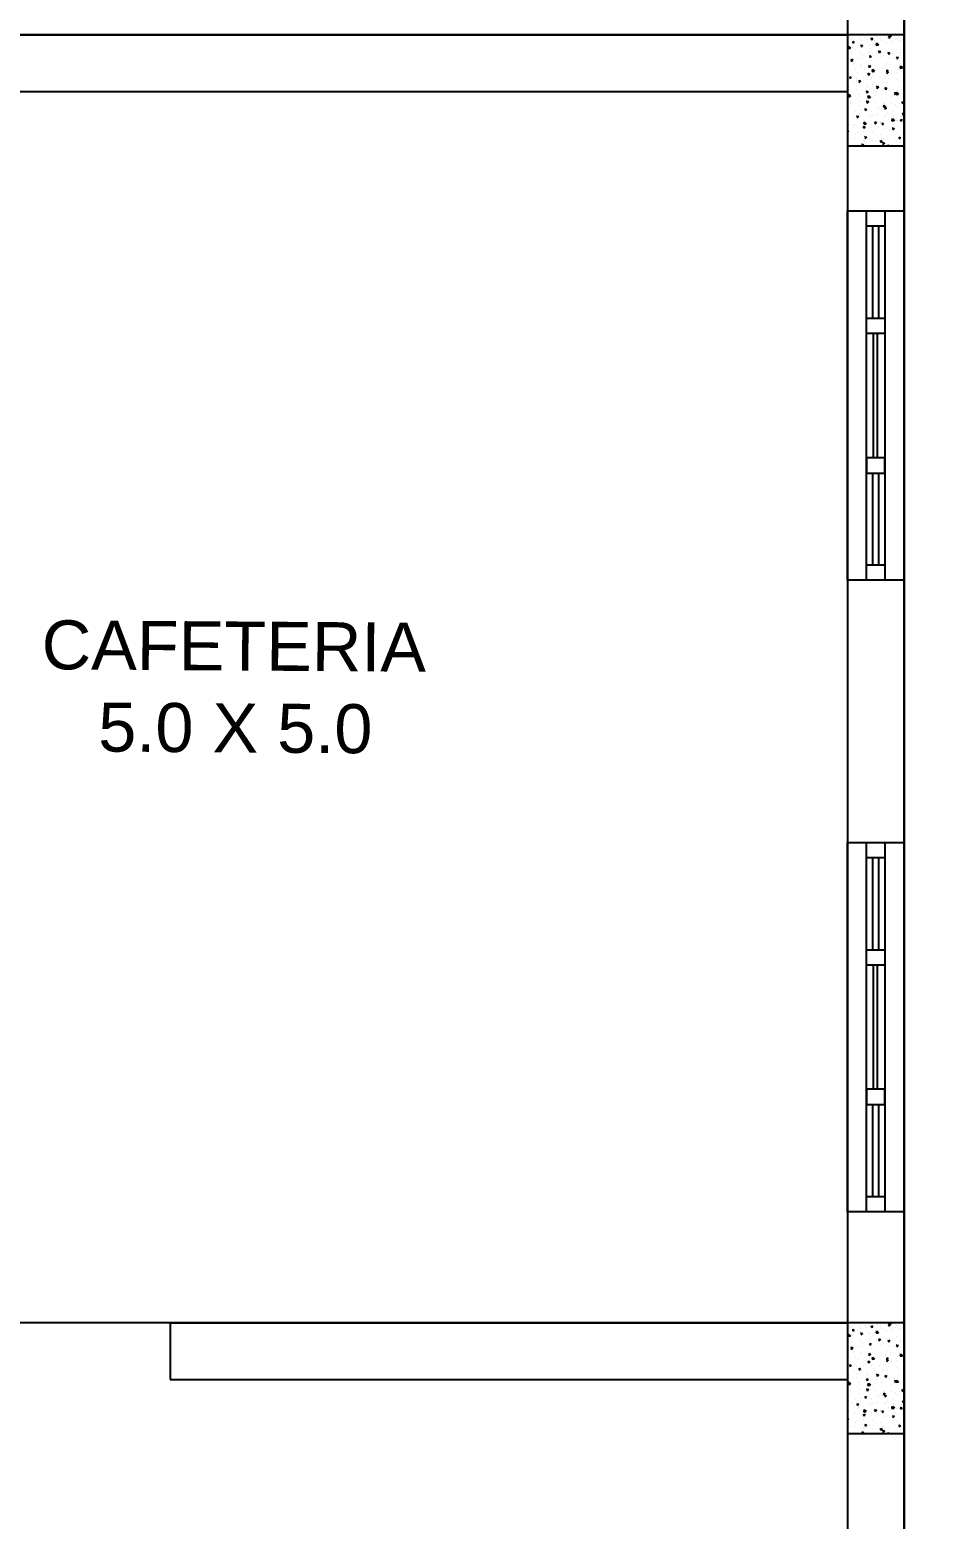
# Model space of a CAD drawing. Header units: metres. Extents: x 0 to 2048, y 111 to 219.
# Drawn here: x 1849.38 to 1853.03, y 155.55 to 161.6 of the extents above; entities that cross this region are included whole.
import ezdxf

# ---------------------------------------------------------------- set-up
doc = ezdxf.new("R2010")
doc.units = ezdxf.units.M
doc.header["$LTSCALE"] = 0.5
doc.header["$MEASUREMENT"] = 0
doc.header["$PDMODE"] = 3
doc.linetypes.add('CONTIN', pattern=[0])
doc.layers.add('BLK_1_FLR_0_BLT_UP_AREA', color=27, linetype='Continuous')
doc.layers.add('BLK_1_FLR_0_REGULAR_ROOM_1', color=3, linetype='Continuous')
doc.layers.add('layout bou', color=1, linetype='Continuous', lineweight=60)
doc.layers.add('layout bou @ 1', color=1, linetype='Continuous', lineweight=60)
doc.styles.add('PATTA & SITE', font='arial.ttf', dxfattribs={"height": 1.5})
doc.styles.get("Standard").update_dxf_attribs({"font": ''})
doc.styles.get('Standard').set_extended_font_data('Arial Black')
doc.dimstyles.new('Building Arrow', dxfattribs={"dimscale": 0, "dimtxt": 1, "dimasz": 1, "dimexe": 0.18, "dimexo": 0.0625, "dimgap": 0.09, "dimtad": 0, "dimdec": 1, "dimzin": 0, "dimdsep": 46, "dimtxsty": 'Standard', "dimcen": 0.09, "dimse1": 1, "dimse2": 1, "dimclrt": 7, "dimadec": 1, "dimazin": 0, "dimtfac": 1, "dimtdec": 1, "dimtofl": 0, "dimtmove": 0, "dimatfit": 3, "dimfxl": 0, "dimtolj": 1, "dimtzin": 0, "dimarcsym": 0})

# ---------------------------------------------------------------- blocks, each defined once
blk = doc.blocks.new('*D4')
at = {"layer": 'Defpoints', "color": 0, "lineweight": -3}
for p in [(1730.1741, 160.2208), (1730.1741, 160.2208), (1916.2515, 130.4545)]:
    blk.add_point(p, dxfattribs=at)
at = {"layer": 'layout bou', "color": 0, "lineweight": -2}
for p, q in [((1731.1615, 160.0628), (1821.1248, 145.6716)), ((1915.2641, 130.6124), (1825.3008, 145.0036))]:
    blk.add_line(p, q, dxfattribs=at)
at = {"layer": 'layout bou', "color": 0, "lineweight": -3}
for points in [[(1731.1879, 160.2274), (1731.1352, 159.8982), (1730.1741, 160.2208)], [(1915.2904, 130.777), (1915.2378, 130.4478), (1916.2515, 130.4545)]]:
    blk.add_solid(points, dxfattribs=at)
at = {"layer": 'layout bou', "color": 7, "lineweight": 15, "insert": (1823.2128, 145.3376), "char_height": 1, "attachment_point": 5, "rotation": 350.91154}
blk.add_mtext('\\A1;188.4', dxfattribs=at)
blk = doc.blocks.new('*D9')
at = {"layer": 'Defpoints', "color": 0, "lineweight": -3}
for p in [(1764.1257, 208.0316), (1764.1257, 208.0316), (1929.9765, 145.7045)]:
    blk.add_point(p, dxfattribs=at)
at = {"layer": 'layout bou', "color": 0, "lineweight": -2}
for p, q in [((1765.0618, 207.6799), (1845.0867, 177.6063)), ((1929.0405, 146.0562), (1849.0155, 176.1298))]:
    blk.add_line(p, q, dxfattribs=at)
at = {"layer": 'layout bou', "color": 0, "lineweight": -3}
for points in [[(1765.1204, 207.8359), (1765.0031, 207.5239), (1764.1257, 208.0316)], [(1929.0991, 146.2122), (1928.9818, 145.9002), (1929.9765, 145.7045)]]:
    blk.add_solid(points, dxfattribs=at)
at = {"layer": 'layout bou', "color": 7, "lineweight": 15, "insert": (1847.0511, 176.868), "char_height": 1, "attachment_point": 5, "rotation": 339.40364}
blk.add_mtext('\\A1;177.2', dxfattribs=at)

msp = doc.modelspace()

# ---------------------------------------------------------------- linework, layer by layer
at = {"color": 0, "lineweight": -3}
for p, q in [((1852.92887, 177.33467), (1852.92887, 149.88467)), ((1852.92887, 177.33467), (1852.92887, 149.88467)), ((1852.69887, 164.57467), (1852.69887, 161.57467)), ((1847.46887, 161.57467), (1852.69887, 161.57467)), ((1847.69887, 161.34467), (1852.69887, 161.34467)), ((1852.69887, 161.34467), (1852.69887, 156.34467)), ((1849.94857, 156.34467), (1852.69887, 156.34467)), ((1849.94857, 156.11467), (1852.69887, 156.11467)), ((1852.69887, 156.11467), (1852.69887, 153.34467))]:
    msp.add_line(p, q, dxfattribs=at)
at = {"color": 8, "lineweight": -3}
for p, q in [((1852.92887, 177.33467), (1852.92887, 149.88467)), ((1849.94857, 156.34467), (1849.94857, 156.11467))]:
    msp.add_line(p, q, dxfattribs=at)
at = {"linetype": 'CONTIN', "lineweight": -3, "ltscale": 0.5}
for p, q in [((1852.69887, 161.57467), (1852.69887, 161.12467)), ((1852.92887, 161.57467), (1852.69887, 161.57467)), ((1852.92887, 161.12467), (1852.92887, 161.57467)), ((1852.69887, 161.12467), (1852.92887, 161.12467)), ((1852.69887, 156.34467), (1852.69887, 155.89467)), ((1852.92887, 156.34467), (1852.69887, 156.34467)), ((1852.92887, 155.89467), (1852.92887, 156.34467)), ((1852.69887, 155.89467), (1852.92887, 155.89467))]:
    msp.add_line(p, q, dxfattribs=at)
at = {"lineweight": -3}
for p, q in [((1852.70626, 161.57174), (1852.70626, 161.57174)), ((1852.71429, 161.56057), (1852.71429, 161.56057)), ((1852.77312, 161.56275), (1852.77312, 161.56275)), ((1852.79606, 161.56261), (1852.79554, 161.55663)), ((1852.79606, 161.56261), (1852.80181, 161.55779)), ((1852.82101, 161.56984), (1852.82101, 161.56984)), ((1852.86128, 161.56586), (1852.86128, 161.56586)), ((1852.86862, 161.56978), (1852.86526, 161.5648)), ((1852.86526, 161.56481), (1852.8713, 161.56278)), ((1852.86862, 161.56978), (1852.8713, 161.56278)), ((1852.87075, 161.57051), (1852.87702, 161.57167)), ((1852.87112, 161.57467), (1852.87076, 161.57051)), ((1852.87344, 161.57467), (1852.87703, 161.57167)), ((1852.89975, 161.56246), (1852.89975, 161.56246)), ((1852.70251, 161.52926), (1852.70113, 161.52037)), ((1852.70113, 161.52037), (1852.71063, 161.52148)), ((1852.70284, 161.52895), (1852.71096, 161.52116)), ((1852.70401, 161.51835), (1852.70401, 161.51835)), ((1852.70616, 161.55892), (1852.70616, 161.55892)), ((1852.70988, 161.55765), (1852.70988, 161.55765)), ((1852.71617, 161.5006), (1852.71617, 161.5006)), ((1852.71629, 161.50714), (1852.71629, 161.50714)), ((1852.71928, 161.5227), (1852.71928, 161.5227)), ((1852.72084, 161.54874), (1852.72032, 161.54276)), ((1852.72032, 161.54276), (1852.72658, 161.54392)), ((1852.72084, 161.54874), (1852.72659, 161.54392)), ((1852.74317, 161.55643), (1852.74317, 161.55643)), ((1852.74366, 161.53076), (1852.74366, 161.53076)), ((1852.74958, 161.50592), (1852.74958, 161.50592)), ((1852.75044, 161.5593), (1852.75044, 161.5593)), ((1852.75117, 161.53879), (1852.75117, 161.53879)), ((1852.75584, 161.53442), (1852.75248, 161.52944)), ((1852.75248, 161.52945), (1852.75853, 161.52742)), ((1852.75373, 161.53427), (1852.75373, 161.53427)), ((1852.75584, 161.53442), (1852.75853, 161.52742)), ((1852.75709, 161.55184), (1852.75709, 161.55184)), ((1852.77646, 161.55522), (1852.77646, 161.55522)), ((1852.78287, 161.50471), (1852.78287, 161.50471)), ((1852.78313, 161.50443), (1852.78313, 161.50443)), ((1852.78988, 161.53299), (1852.78988, 161.53299)), ((1852.79317, 161.50796), (1852.79317, 161.50796)), ((1852.79554, 161.55664), (1852.8018, 161.5578)), ((1852.80819, 161.53237), (1852.80819, 161.53237)), ((1852.80975, 161.554), (1852.80975, 161.554)), ((1852.81647, 161.54252), (1852.81509, 161.53363)), ((1852.8151, 161.53363), (1852.8246, 161.53474)), ((1852.81615, 161.50349), (1852.81615, 161.50349)), ((1852.8168, 161.54221), (1852.82492, 161.53442)), ((1852.82835, 161.51009), (1852.825, 161.50511)), ((1852.825, 161.50512), (1852.83104, 161.50309)), ((1852.82835, 161.51009), (1852.83104, 161.50309)), ((1852.82932, 161.50669), (1852.82932, 161.50669)), ((1852.83279, 161.55862), (1852.83279, 161.55862)), ((1852.8428, 161.5003), (1852.8428, 161.5003)), ((1852.84304, 161.55278), (1852.84304, 161.55278)), ((1852.84785, 161.54477), (1852.84785, 161.54477)), ((1852.84944, 161.50227), (1852.84944, 161.50227)), ((1852.85902, 161.51247), (1852.85902, 161.51247)), ((1852.86045, 161.54353), (1852.86045, 161.54353)), ((1852.86501, 161.50476), (1852.86448, 161.49878)), ((1852.86448, 161.49879), (1852.87075, 161.49994)), ((1852.86501, 161.50476), (1852.87075, 161.49994)), ((1852.87633, 161.55157), (1852.87633, 161.55157)), ((1852.8778, 161.53849), (1852.8778, 161.53849)), ((1852.88273, 161.50106), (1852.88273, 161.50106)), ((1852.8949, 161.5551), (1852.8949, 161.5551)), ((1852.89989, 161.51723), (1852.89989, 161.51723)), ((1852.90962, 161.55035), (1852.90962, 161.55035)), ((1852.90976, 161.50414), (1852.90976, 161.50414)), ((1852.91238, 161.54638), (1852.91238, 161.54638)), ((1852.91602, 161.49984), (1852.91602, 161.49984)), ((1852.70175, 161.46497), (1852.70175, 161.46497)), ((1852.71558, 161.47473), (1852.71222, 161.46975)), ((1852.71222, 161.46976), (1852.71827, 161.46773)), ((1852.71457, 161.47701), (1852.71404, 161.47103)), ((1852.71404, 161.47104), (1852.72031, 161.47219)), ((1852.71457, 161.47701), (1852.72031, 161.47219)), ((1852.71558, 161.47473), (1852.71826, 161.46773)), ((1852.72378, 161.4552), (1852.72378, 161.4552)), ((1852.72618, 161.44228), (1852.72618, 161.44228)), ((1852.72759, 161.45954), (1852.72759, 161.45954)), ((1852.7414, 161.47737), (1852.7414, 161.47737)), ((1852.75258, 161.44508), (1852.75258, 161.44508)), ((1852.75484, 161.49846), (1852.75484, 161.49846)), ((1852.75707, 161.45398), (1852.75707, 161.45398)), ((1852.75872, 161.49639), (1852.75872, 161.49639)), ((1852.76118, 161.48047), (1852.76118, 161.48047)), ((1852.78809, 161.4504), (1852.78474, 161.44542)), ((1852.78474, 161.44543), (1852.79078, 161.4434)), ((1852.78809, 161.4504), (1852.79078, 161.44339)), ((1852.78979, 161.49089), (1852.78926, 161.48491)), ((1852.78926, 161.48491), (1852.79553, 161.48607)), ((1852.78979, 161.49089), (1852.79553, 161.48606)), ((1852.79036, 161.45277), (1852.79036, 161.45277)), ((1852.79314, 161.44611), (1852.79314, 161.44611)), ((1852.79816, 161.47009), (1852.79816, 161.47009)), ((1852.80594, 161.47899), (1852.80594, 161.47899)), ((1852.82365, 161.45155), (1852.82365, 161.45155)), ((1852.83262, 161.48165), (1852.83262, 161.48165)), ((1852.8376, 161.44378), (1852.8376, 161.44378)), ((1852.84559, 161.49139), (1852.84559, 161.49139)), ((1852.85281, 161.44198), (1852.85281, 161.44198)), ((1852.85677, 161.45909), (1852.85677, 161.45909)), ((1852.85694, 161.45034), (1852.85694, 161.45034)), ((1852.86876, 161.48038), (1852.86876, 161.48038)), ((1852.87206, 161.45534), (1852.87206, 161.45534)), ((1852.88781, 161.48018), (1852.88781, 161.48018)), ((1852.89023, 161.44912), (1852.89023, 161.44912)), ((1852.90087, 161.48576), (1852.89751, 161.48078)), ((1852.89751, 161.48079), (1852.90356, 161.47876)), ((1852.90087, 161.48576), (1852.90356, 161.47875)), ((1852.90787, 161.43962), (1852.90787, 161.43962)), ((1852.9082, 161.45407), (1852.9082, 161.45407)), ((1852.91012, 161.493), (1852.91012, 161.493)), ((1852.91388, 161.44905), (1852.9125, 161.44016)), ((1852.91251, 161.44016), (1852.92201, 161.44127)), ((1852.91421, 161.44874), (1852.92233, 161.44095)), ((1852.91977, 161.44582), (1852.91977, 161.44582)), ((1852.92352, 161.4479), (1852.92352, 161.4479)), ((1852.69949, 161.41159), (1852.69949, 161.41159)), ((1852.70829, 161.40528), (1852.70777, 161.39931)), ((1852.70777, 161.39931), (1852.71403, 161.40047)), ((1852.70829, 161.40528), (1852.71404, 161.40046)), ((1852.73083, 161.40386), (1852.73083, 161.40386)), ((1852.73089, 161.43451), (1852.73089, 161.43451)), ((1852.73587, 161.39664), (1852.73587, 161.39664)), ((1852.73619, 161.38396), (1852.73619, 161.38396)), ((1852.73915, 161.42399), (1852.73915, 161.42399)), ((1852.74783, 161.39071), (1852.74447, 161.38573)), ((1852.74448, 161.38574), (1852.75052, 161.38371)), ((1852.74783, 161.39071), (1852.75052, 161.3837)), ((1852.75033, 161.39169), (1852.75033, 161.39169)), ((1852.76411, 161.40264), (1852.76411, 161.40264)), ((1852.76703, 161.43324), (1852.76703, 161.43324)), ((1852.77033, 161.4082), (1852.77033, 161.4082)), ((1852.77119, 161.42215), (1852.77119, 161.42215)), ((1852.78351, 161.41916), (1852.78299, 161.41318)), ((1852.78299, 161.41319), (1852.78925, 161.41434)), ((1852.78351, 161.41916), (1852.78926, 161.41434)), ((1852.7974, 161.40142), (1852.7974, 161.40142)), ((1852.79992, 161.4358), (1852.79854, 161.4269)), ((1852.79855, 161.42691), (1852.80804, 161.42801)), ((1852.80025, 161.43548), (1852.80837, 161.42769)), ((1852.80316, 161.38779), (1852.80316, 161.38779)), ((1852.80368, 161.4256), (1852.80368, 161.4256)), ((1852.80647, 161.40693), (1852.80647, 161.40693)), ((1852.80977, 161.3819), (1852.80977, 161.3819)), ((1852.83069, 161.40021), (1852.83069, 161.40021)), ((1852.84108, 161.38462), (1852.84108, 161.38462)), ((1852.84333, 161.43801), (1852.84333, 161.43801)), ((1852.84592, 161.38062), (1852.84592, 161.38062)), ((1852.85451, 161.40571), (1852.85451, 161.40571)), ((1852.86061, 161.42607), (1852.85725, 161.42109)), ((1852.85725, 161.4211), (1852.8633, 161.41907)), ((1852.8582, 161.42706), (1852.86447, 161.42822)), ((1852.85873, 161.43303), (1852.85821, 161.42706)), ((1852.85873, 161.43303), (1852.86448, 161.42821)), ((1852.86061, 161.42607), (1852.86329, 161.41906)), ((1852.86282, 161.38367), (1852.86282, 161.38367)), ((1852.86398, 161.39899), (1852.86398, 161.39899)), ((1852.87704, 161.41747), (1852.87704, 161.41747)), ((1852.89727, 161.39778), (1852.89727, 161.39778)), ((1852.89782, 161.42186), (1852.89782, 161.42186)), ((1852.90561, 161.38624), (1852.90561, 161.38624)), ((1852.9115, 161.42904), (1852.9115, 161.42904)), ((1852.91648, 161.39116), (1852.91648, 161.39116)), ((1852.70202, 161.33356), (1852.70149, 161.32758)), ((1852.70149, 161.32759), (1852.70776, 161.32874)), ((1852.70202, 161.33356), (1852.70776, 161.32874)), ((1852.70394, 161.35456), (1852.70394, 161.35456)), ((1852.70757, 161.33102), (1852.70421, 161.32604)), ((1852.70421, 161.32605), (1852.71026, 161.32402)), ((1852.70475, 161.35979), (1852.70475, 161.35979)), ((1852.70757, 161.33102), (1852.71026, 161.32401)), ((1852.70804, 161.33475), (1852.70804, 161.33475)), ((1852.73689, 161.37061), (1852.73689, 161.37061)), ((1852.73723, 161.35335), (1852.73723, 161.35335)), ((1852.74419, 161.33348), (1852.74419, 161.33348)), ((1852.7462, 161.32564), (1852.7462, 161.32564)), ((1852.74807, 161.33831), (1852.74807, 161.33831)), ((1852.77052, 161.35213), (1852.77052, 161.35213)), ((1852.77532, 161.37033), (1852.77532, 161.37033)), ((1852.77724, 161.34743), (1852.77671, 161.34146)), ((1852.77671, 161.34146), (1852.78298, 161.34262)), ((1852.77724, 161.34743), (1852.78298, 161.34261)), ((1852.7812, 161.36383), (1852.7812, 161.36383)), ((1852.78337, 161.32907), (1852.78199, 161.32018)), ((1852.78199, 161.32018), (1852.79149, 161.32129)), ((1852.7837, 161.32876), (1852.79182, 161.32097)), ((1852.79917, 161.31884), (1852.79917, 161.31884)), ((1852.80143, 161.37222), (1852.80143, 161.37222)), ((1852.80381, 161.35091), (1852.80381, 161.35091)), ((1852.81317, 161.32948), (1852.81317, 161.32948)), ((1852.81476, 161.34402), (1852.81476, 161.34402)), ((1852.82034, 161.36637), (1852.81699, 161.3614)), ((1852.81699, 161.3614), (1852.82303, 161.35938)), ((1852.82034, 161.36637), (1852.82303, 161.35937)), ((1852.8371, 161.3497), (1852.8371, 161.3497)), ((1852.83882, 161.33124), (1852.83882, 161.33124)), ((1852.84921, 161.35559), (1852.84921, 161.35559)), ((1852.85246, 161.36131), (1852.85193, 161.35533)), ((1852.85193, 161.35534), (1852.8582, 161.35649)), ((1852.85226, 161.35233), (1852.85226, 161.35233)), ((1852.85246, 161.36131), (1852.8582, 161.35649)), ((1852.8542, 161.31772), (1852.8542, 161.31772)), ((1852.87038, 161.34848), (1852.87038, 161.34848)), ((1852.87283, 161.32535), (1852.87283, 161.32535)), ((1852.88536, 161.35432), (1852.88536, 161.35432)), ((1852.88865, 161.32928), (1852.88865, 161.32928)), ((1852.89286, 161.34204), (1852.8895, 161.33707)), ((1852.88951, 161.33707), (1852.89555, 161.33505)), ((1852.89286, 161.34204), (1852.89555, 161.33504)), ((1852.89733, 161.34233), (1852.89595, 161.33344)), ((1852.89596, 161.33344), (1852.90546, 161.33455)), ((1852.89766, 161.34202), (1852.90578, 161.33423)), ((1852.90336, 161.33285), (1852.90336, 161.33285)), ((1852.90367, 161.34727), (1852.90367, 161.34727)), ((1852.90783, 161.36354), (1852.90783, 161.36354)), ((1852.9248, 161.32801), (1852.9248, 161.32801)), ((1852.92767, 161.37518), (1852.92715, 161.36921)), ((1852.92715, 161.36921), (1852.92887, 161.36953)), ((1852.92767, 161.37518), (1852.92887, 161.37418)), ((1852.69887, 161.25921), (1852.70149, 161.25701)), ((1852.71144, 161.30262), (1852.71144, 161.30262)), ((1852.71303, 161.29688), (1852.71303, 161.29688)), ((1852.73238, 161.26385), (1852.73238, 161.26385)), ((1852.73464, 161.31723), (1852.73464, 161.31723)), ((1852.74472, 161.30141), (1852.74472, 161.30141)), ((1852.74581, 161.28493), (1852.74581, 161.28493)), ((1852.74748, 161.30845), (1852.74748, 161.30845)), ((1852.75247, 161.27057), (1852.75247, 161.27057)), ((1852.75621, 161.26732), (1852.75621, 161.26732)), ((1852.77043, 161.26973), (1852.7767, 161.27089)), ((1852.77096, 161.27571), (1852.77044, 161.26973)), ((1852.77096, 161.27571), (1852.77671, 161.27089)), ((1852.78008, 161.30668), (1852.77673, 161.30171)), ((1852.77673, 161.30171), (1852.78277, 161.29969)), ((1852.77801, 161.30019), (1852.77801, 161.30019)), ((1852.78008, 161.30668), (1852.78277, 161.29968)), ((1852.78363, 161.30717), (1852.78363, 161.30717)), ((1852.78693, 161.28214), (1852.78693, 161.28214)), ((1852.79121, 161.30551), (1852.79121, 161.30551)), ((1852.79691, 161.26546), (1852.79691, 161.26546)), ((1852.8113, 161.29897), (1852.8113, 161.29897)), ((1852.82307, 161.28087), (1852.82307, 161.28087)), ((1852.82318, 161.27116), (1852.82318, 161.27116)), ((1852.83657, 161.27786), (1852.83657, 161.27786)), ((1852.84459, 161.29776), (1852.84459, 161.29776)), ((1852.84565, 161.28361), (1852.85192, 161.28477)), ((1852.84618, 161.28958), (1852.84566, 161.28361)), ((1852.84618, 161.28958), (1852.85193, 161.28476)), ((1852.8526, 161.28235), (1852.84924, 161.27738)), ((1852.84924, 161.27738), (1852.85529, 161.27536)), ((1852.85, 161.29894), (1852.85, 161.29894)), ((1852.8526, 161.28235), (1852.85529, 161.27535)), ((1852.87788, 161.29654), (1852.87788, 161.29654)), ((1852.88284, 161.26703), (1852.88284, 161.26703)), ((1852.89364, 161.29141), (1852.89364, 161.29141)), ((1852.9011, 161.27947), (1852.9011, 161.27947)), ((1852.91117, 161.29533), (1852.91117, 161.29533)), ((1852.91784, 161.30522), (1852.91784, 161.30522)), ((1852.92087, 161.29749), (1852.92714, 161.29864)), ((1852.9214, 161.30346), (1852.92088, 161.29748)), ((1852.9214, 161.30346), (1852.92714, 161.29864)), ((1852.92511, 161.25802), (1852.92176, 161.25305)), ((1852.92511, 161.25802), (1852.9278, 161.25102)), ((1852.92809, 161.30298), (1852.92809, 161.30298)), ((1852.69887, 161.25653), (1852.70148, 161.25702)), ((1852.70656, 161.21313), (1852.70656, 161.21313)), ((1852.71848, 161.25128), (1852.71848, 161.25128)), ((1852.72134, 161.23373), (1852.72134, 161.23373)), ((1852.72464, 161.20869), (1852.72464, 161.20869)), ((1852.72488, 161.20077), (1852.72488, 161.20077)), ((1852.73013, 161.21046), (1852.73013, 161.21046)), ((1852.73982, 161.24699), (1852.73647, 161.24202)), ((1852.73647, 161.24202), (1852.74251, 161.24)), ((1852.73982, 161.24699), (1852.74251, 161.23999)), ((1852.74356, 161.23155), (1852.74356, 161.23155)), ((1852.75177, 161.25006), (1852.75177, 161.25006)), ((1852.75817, 161.19955), (1852.75817, 161.19955)), ((1852.76079, 161.20742), (1852.76079, 161.20742)), ((1852.76469, 161.20398), (1852.76416, 161.198)), ((1852.76416, 161.19801), (1852.77043, 161.19917)), ((1852.76469, 161.20398), (1852.77043, 161.19916)), ((1852.76682, 161.22235), (1852.76544, 161.21345)), ((1852.76544, 161.21346), (1852.77494, 161.21456)), ((1852.76622, 161.20901), (1852.76622, 161.20901)), ((1852.76715, 161.22203), (1852.77526, 161.21424)), ((1852.78506, 161.24885), (1852.78506, 161.24885)), ((1852.79146, 161.19834), (1852.79146, 161.19834)), ((1852.79191, 161.24427), (1852.79191, 161.24427)), ((1852.79466, 161.21207), (1852.79466, 161.21207)), ((1852.80122, 161.2472), (1852.80122, 161.2472)), ((1852.81234, 161.22266), (1852.80898, 161.21769)), ((1852.80898, 161.21769), (1852.81502, 161.21566)), ((1852.81234, 161.22266), (1852.81502, 161.21566)), ((1852.81834, 161.24763), (1852.81834, 161.24763)), ((1852.82475, 161.19712), (1852.82475, 161.19712)), ((1852.82637, 161.25583), (1852.82637, 161.25583)), ((1852.83135, 161.21796), (1852.83135, 161.21796)), ((1852.83319, 161.21284), (1852.83319, 161.21284)), ((1852.83431, 161.22448), (1852.83431, 161.22448)), ((1852.8399, 161.21786), (1852.83938, 161.21188)), ((1852.83938, 161.21188), (1852.84565, 161.21304)), ((1852.8399, 161.21786), (1852.84565, 161.21304)), ((1852.84775, 161.24556), (1852.84775, 161.24556)), ((1852.85163, 161.24641), (1852.85163, 161.24641)), ((1852.86251, 161.25456), (1852.86251, 161.25456)), ((1852.86581, 161.22953), (1852.86581, 161.22953)), ((1852.88078, 161.23561), (1852.8794, 161.22671)), ((1852.87941, 161.22672), (1852.8889, 161.22782)), ((1852.88111, 161.23529), (1852.88923, 161.2275)), ((1852.88485, 161.19833), (1852.8815, 161.19336)), ((1852.88485, 161.19833), (1852.88754, 161.19133)), ((1852.88492, 161.2452), (1852.88492, 161.2452)), ((1852.89285, 161.20871), (1852.89285, 161.20871)), ((1852.89884, 161.22609), (1852.89884, 161.22609)), ((1852.90195, 161.22825), (1852.90195, 161.22825)), ((1852.90525, 161.20322), (1852.90525, 161.20322)), ((1852.91512, 161.23173), (1852.9146, 161.22575)), ((1852.9146, 161.22576), (1852.92087, 161.22692)), ((1852.91512, 161.23173), (1852.92087, 161.22691)), ((1852.91821, 161.24398), (1852.91821, 161.24398)), ((1852.92176, 161.25305), (1852.9278, 161.25102)), ((1852.92785, 161.2469), (1852.92785, 161.2469)), ((1852.69956, 161.1873), (1852.69887, 161.18628)), ((1852.69887, 161.18144), (1852.70225, 161.18031)), ((1852.69909, 161.15005), (1852.69909, 161.15005)), ((1852.69956, 161.1873), (1852.70225, 161.1803)), ((1852.71657, 161.15482), (1852.71657, 161.15482)), ((1852.72787, 161.15708), (1852.72787, 161.15708)), ((1852.72963, 161.17082), (1852.72963, 161.17082)), ((1852.73238, 161.14883), (1852.73238, 161.14883)), ((1852.7413, 161.17817), (1852.7413, 161.17817)), ((1852.76408, 161.18239), (1852.76408, 161.18239)), ((1852.76567, 161.14761), (1852.76567, 161.14761)), ((1852.77207, 161.16297), (1852.76872, 161.158)), ((1852.76872, 161.158), (1852.77476, 161.15597)), ((1852.76907, 161.14451), (1852.76907, 161.14451)), ((1852.77207, 161.16297), (1852.77476, 161.15597)), ((1852.77623, 161.15069), (1852.77623, 161.15069)), ((1852.7924, 161.15869), (1852.7924, 161.15869)), ((1852.79895, 161.1464), (1852.79895, 161.1464)), ((1852.80023, 161.18111), (1852.80023, 161.18111)), ((1852.80352, 161.15608), (1852.80352, 161.15608)), ((1852.81123, 161.18888), (1852.81123, 161.18888)), ((1852.83206, 161.17109), (1852.83206, 161.17109)), ((1852.83224, 161.14518), (1852.83224, 161.14518)), ((1852.8331, 161.14016), (1852.83937, 161.14131)), ((1852.83363, 161.14613), (1852.83311, 161.14015)), ((1852.83363, 161.14613), (1852.83937, 161.14131)), ((1852.83967, 161.15481), (1852.83967, 161.15481)), ((1852.84459, 161.13864), (1852.84123, 161.13367)), ((1852.8432, 161.15452), (1852.8432, 161.15452)), ((1852.84323, 161.1388), (1852.84323, 161.1388)), ((1852.84459, 161.13864), (1852.84728, 161.13164)), ((1852.84549, 161.19218), (1852.84549, 161.19218)), ((1852.85804, 161.1959), (1852.85804, 161.1959)), ((1852.86553, 161.14397), (1852.86553, 161.14397)), ((1852.87079, 161.19165), (1852.87079, 161.19165)), ((1852.8815, 161.19336), (1852.88754, 161.19133)), ((1852.89133, 161.19469), (1852.89133, 161.19469)), ((1852.89659, 161.17271), (1852.89659, 161.17271)), ((1852.89882, 161.14275), (1852.89882, 161.14275)), ((1852.90286, 161.15039), (1852.90286, 161.15039)), ((1852.90832, 161.15403), (1852.91459, 161.15519)), ((1852.90885, 161.16001), (1852.90833, 161.15403)), ((1852.90885, 161.16001), (1852.91459, 161.15518)), ((1852.91024, 161.16535), (1852.91024, 161.16535)), ((1852.92461, 161.19347), (1852.92461, 161.19347)), ((1852.73905, 161.12478), (1852.73905, 161.12478)), ((1852.75788, 161.12628), (1852.76415, 161.12744)), ((1852.75841, 161.13226), (1852.75789, 161.12628)), ((1852.75841, 161.13226), (1852.76416, 161.12743)), ((1852.82124, 161.13056), (1852.82124, 161.13056)), ((1852.84123, 161.13367), (1852.84728, 161.13164)), ((1852.84296, 161.12977), (1852.84296, 161.12977)), ((1852.86423, 161.12888), (1852.86358, 161.12467)), ((1852.86456, 161.12857), (1852.86862, 161.12467)), ((1852.87911, 161.1285), (1852.87911, 161.1285)), ((1852.92887, 160.86019, 0), (1852.92887, 159.36019)), ((1852.80142, 160.42466, 0), (1852.80142, 160.79797, 0)), ((1852.82631, 160.42466, 0), (1852.82631, 160.79797, 0)), ((1852.80519, 159.85794, 0), (1852.80519, 160.36244, 0)), ((1852.82012, 159.85794, 0), (1852.82012, 160.36244, 0)), ((1852.80143, 159.42241, 0), (1852.80143, 159.79572, 0)), ((1852.82631, 159.42241, 0), (1852.82631, 159.79572, 0)), ((1852.92887, 158.29533, 0), (1852.92887, 156.79533)), ((1852.80143, 157.8598, 0), (1852.80143, 158.23311, 0)), ((1852.82631, 157.8598, 0), (1852.82631, 158.23311, 0)), ((1852.80519, 157.29308, 0), (1852.80519, 157.79758, 0)), ((1852.82012, 157.29308, 0), (1852.82012, 157.79758, 0)), ((1852.80143, 156.85755, 0), (1852.80143, 157.23086, 0)), ((1852.82631, 156.85755, 0), (1852.82631, 157.23086, 0)), ((1852.70251, 156.29926), (1852.70113, 156.29037)), ((1852.70284, 156.29895), (1852.71096, 156.29116)), ((1852.70616, 156.32892), (1852.70616, 156.32892)), ((1852.70626, 156.34174), (1852.70626, 156.34174)), ((1852.70988, 156.32765), (1852.70988, 156.32765)), ((1852.71429, 156.33057), (1852.71429, 156.33057)), ((1852.72084, 156.31874), (1852.72032, 156.31276)), ((1852.72032, 156.31276), (1852.72658, 156.31392)), ((1852.72084, 156.31874), (1852.72659, 156.31392)), ((1852.74317, 156.32643), (1852.74317, 156.32643)), ((1852.74366, 156.30076), (1852.74366, 156.30076)), ((1852.75044, 156.3293), (1852.75044, 156.3293)), ((1852.75117, 156.30879), (1852.75117, 156.30879)), ((1852.75584, 156.30442), (1852.75248, 156.29944)), ((1852.75248, 156.29945), (1852.75853, 156.29742)), ((1852.75373, 156.30427), (1852.75373, 156.30427)), ((1852.75584, 156.30442), (1852.75853, 156.29742)), ((1852.75709, 156.32184), (1852.75709, 156.32184)), ((1852.77312, 156.33275), (1852.77312, 156.33275)), ((1852.77646, 156.32522), (1852.77646, 156.32522)), ((1852.78988, 156.30299), (1852.78988, 156.30299)), ((1852.79606, 156.33261), (1852.79554, 156.32663)), ((1852.79554, 156.32664), (1852.8018, 156.3278)), ((1852.79606, 156.33261), (1852.80181, 156.32779)), ((1852.80819, 156.30237), (1852.80819, 156.30237)), ((1852.80975, 156.324), (1852.80975, 156.324)), ((1852.81647, 156.31252), (1852.81509, 156.30363)), ((1852.8151, 156.30363), (1852.8246, 156.30474)), ((1852.8168, 156.31221), (1852.82492, 156.30442)), ((1852.82101, 156.33984), (1852.82101, 156.33984)), ((1852.83279, 156.32862), (1852.83279, 156.32862)), ((1852.84304, 156.32278), (1852.84304, 156.32278)), ((1852.84785, 156.31477), (1852.84785, 156.31477)), ((1852.86045, 156.31353), (1852.86045, 156.31353)), ((1852.86128, 156.33586), (1852.86128, 156.33586)), ((1852.86862, 156.33978), (1852.86526, 156.3348)), ((1852.86526, 156.33481), (1852.8713, 156.33278)), ((1852.86862, 156.33978), (1852.8713, 156.33278)), ((1852.87075, 156.34051), (1852.87702, 156.34167)), ((1852.87112, 156.34467), (1852.87076, 156.34051)), ((1852.87344, 156.34467), (1852.87703, 156.34167)), ((1852.87633, 156.32157), (1852.87633, 156.32157)), ((1852.8778, 156.30849), (1852.8778, 156.30849)), ((1852.8949, 156.3251), (1852.8949, 156.3251)), ((1852.89975, 156.33246), (1852.89975, 156.33246)), ((1852.90962, 156.32035), (1852.90962, 156.32035)), ((1852.91238, 156.31638), (1852.91238, 156.31638)), ((1852.70113, 156.29037), (1852.71063, 156.29148)), ((1852.70401, 156.28835), (1852.70401, 156.28835)), ((1852.71558, 156.24473), (1852.71222, 156.23975)), ((1852.71222, 156.23976), (1852.71827, 156.23773)), ((1852.71457, 156.24701), (1852.71404, 156.24103)), ((1852.71404, 156.24104), (1852.72031, 156.24219)), ((1852.71457, 156.24701), (1852.72031, 156.24219)), ((1852.71558, 156.24473), (1852.71826, 156.23773)), ((1852.71617, 156.2706), (1852.71617, 156.2706)), ((1852.71629, 156.27714), (1852.71629, 156.27714)), ((1852.71928, 156.2927), (1852.71928, 156.2927)), ((1852.7414, 156.24737), (1852.7414, 156.24737)), ((1852.74958, 156.27592), (1852.74958, 156.27592)), ((1852.75484, 156.26846), (1852.75484, 156.26846)), ((1852.75872, 156.26639), (1852.75872, 156.26639)), ((1852.76118, 156.25047), (1852.76118, 156.25047)), ((1852.78287, 156.27471), (1852.78287, 156.27471)), ((1852.78313, 156.27443), (1852.78313, 156.27443)), ((1852.78979, 156.26089), (1852.78926, 156.25491)), ((1852.78926, 156.25491), (1852.79553, 156.25607)), ((1852.78979, 156.26089), (1852.79553, 156.25606)), ((1852.79317, 156.27796), (1852.79317, 156.27796)), ((1852.79816, 156.24009), (1852.79816, 156.24009)), ((1852.80594, 156.24899), (1852.80594, 156.24899)), ((1852.81615, 156.27349), (1852.81615, 156.27349)), ((1852.82835, 156.28009), (1852.825, 156.27511)), ((1852.825, 156.27512), (1852.83104, 156.27309)), ((1852.82835, 156.28009), (1852.83104, 156.27309)), ((1852.82932, 156.27669), (1852.82932, 156.27669)), ((1852.83262, 156.25165), (1852.83262, 156.25165)), ((1852.8428, 156.2703), (1852.8428, 156.2703)), ((1852.84559, 156.26139), (1852.84559, 156.26139)), ((1852.84944, 156.27227), (1852.84944, 156.27227)), ((1852.85902, 156.28247), (1852.85902, 156.28247)), ((1852.86501, 156.27476), (1852.86448, 156.26878)), ((1852.86448, 156.26879), (1852.87075, 156.26994)), ((1852.86501, 156.27476), (1852.87075, 156.26994)), ((1852.86876, 156.25038), (1852.86876, 156.25038)), ((1852.88273, 156.27106), (1852.88273, 156.27106)), ((1852.88781, 156.25018), (1852.88781, 156.25018)), ((1852.90087, 156.25576), (1852.89751, 156.25078)), ((1852.89751, 156.25079), (1852.90356, 156.24876)), ((1852.89989, 156.28723), (1852.89989, 156.28723)), ((1852.90087, 156.25576), (1852.90356, 156.24875)), ((1852.90976, 156.27414), (1852.90976, 156.27414)), ((1852.91012, 156.263), (1852.91012, 156.263)), ((1852.91602, 156.26984), (1852.91602, 156.26984)), ((1852.69949, 156.18159), (1852.69949, 156.18159)), ((1852.70175, 156.23497), (1852.70175, 156.23497)), ((1852.72378, 156.2252), (1852.72378, 156.2252)), ((1852.72618, 156.21228), (1852.72618, 156.21228)), ((1852.72759, 156.22954), (1852.72759, 156.22954)), ((1852.73089, 156.20451), (1852.73089, 156.20451)), ((1852.73915, 156.19399), (1852.73915, 156.19399)), ((1852.75258, 156.21508), (1852.75258, 156.21508)), ((1852.75707, 156.22398), (1852.75707, 156.22398)), ((1852.76703, 156.20324), (1852.76703, 156.20324)), ((1852.77033, 156.1782), (1852.77033, 156.1782)), ((1852.77119, 156.19215), (1852.77119, 156.19215)), ((1852.78351, 156.18916), (1852.78299, 156.18318)), ((1852.78299, 156.18319), (1852.78925, 156.18434)), ((1852.78351, 156.18916), (1852.78926, 156.18434)), ((1852.78809, 156.2204), (1852.78474, 156.21542)), ((1852.78474, 156.21543), (1852.79078, 156.2134)), ((1852.78809, 156.2204), (1852.79078, 156.21339)), ((1852.79036, 156.22277), (1852.79036, 156.22277)), ((1852.79314, 156.21611), (1852.79314, 156.21611)), ((1852.79992, 156.2058), (1852.79854, 156.1969)), ((1852.79855, 156.19691), (1852.80804, 156.19801)), ((1852.80025, 156.20548), (1852.80837, 156.19769)), ((1852.80368, 156.1956), (1852.80368, 156.1956)), ((1852.80647, 156.17693), (1852.80647, 156.17693)), ((1852.82365, 156.22155), (1852.82365, 156.22155)), ((1852.8376, 156.21378), (1852.8376, 156.21378)), ((1852.84333, 156.20801), (1852.84333, 156.20801)), ((1852.85281, 156.21198), (1852.85281, 156.21198)), ((1852.85677, 156.22909), (1852.85677, 156.22909)), ((1852.85694, 156.22034), (1852.85694, 156.22034)), ((1852.86061, 156.19607), (1852.85725, 156.19109)), ((1852.85725, 156.1911), (1852.8633, 156.18907)), ((1852.8582, 156.19706), (1852.86447, 156.19822)), ((1852.85873, 156.20303), (1852.85821, 156.19706)), ((1852.85873, 156.20303), (1852.86448, 156.19821)), ((1852.86061, 156.19607), (1852.86329, 156.18906)), ((1852.87206, 156.22534), (1852.87206, 156.22534)), ((1852.87704, 156.18747), (1852.87704, 156.18747)), ((1852.89023, 156.21912), (1852.89023, 156.21912)), ((1852.89782, 156.19186), (1852.89782, 156.19186)), ((1852.90787, 156.20962), (1852.90787, 156.20962)), ((1852.9082, 156.22407), (1852.9082, 156.22407)), ((1852.9115, 156.19904), (1852.9115, 156.19904)), ((1852.91388, 156.21905), (1852.9125, 156.21016)), ((1852.91251, 156.21016), (1852.92201, 156.21127)), ((1852.91421, 156.21874), (1852.92233, 156.21095)), ((1852.91977, 156.21582), (1852.91977, 156.21582)), ((1852.92352, 156.2179), (1852.92352, 156.2179)), ((1852.70394, 156.12456), (1852.70394, 156.12456)), ((1852.70475, 156.12979), (1852.70475, 156.12979)), ((1852.70829, 156.17528), (1852.70777, 156.16931)), ((1852.70777, 156.16931), (1852.71403, 156.17047)), ((1852.70829, 156.17528), (1852.71404, 156.17046)), ((1852.73083, 156.17386), (1852.73083, 156.17386)), ((1852.73587, 156.16664), (1852.73587, 156.16664)), ((1852.73619, 156.15396), (1852.73619, 156.15396)), ((1852.73689, 156.14061), (1852.73689, 156.14061)), ((1852.73723, 156.12335), (1852.73723, 156.12335)), ((1852.74783, 156.16071), (1852.74447, 156.15573)), ((1852.74448, 156.15574), (1852.75052, 156.15371)), ((1852.74783, 156.16071), (1852.75052, 156.1537)), ((1852.75033, 156.16169), (1852.75033, 156.16169)), ((1852.76411, 156.17264), (1852.76411, 156.17264)), ((1852.77052, 156.12213), (1852.77052, 156.12213)), ((1852.77532, 156.14033), (1852.77532, 156.14033)), ((1852.77724, 156.11743), (1852.77671, 156.11146)), ((1852.77724, 156.11743), (1852.78298, 156.11261)), ((1852.7812, 156.13383), (1852.7812, 156.13383)), ((1852.7974, 156.17142), (1852.7974, 156.17142)), ((1852.80143, 156.14222), (1852.80143, 156.14222)), ((1852.80316, 156.15779), (1852.80316, 156.15779)), ((1852.80381, 156.12091), (1852.80381, 156.12091)), ((1852.80977, 156.1519), (1852.80977, 156.1519)), ((1852.82034, 156.13637), (1852.81699, 156.1314)), ((1852.81699, 156.1314), (1852.82303, 156.12938)), ((1852.82034, 156.13637), (1852.82303, 156.12937)), ((1852.83069, 156.17021), (1852.83069, 156.17021)), ((1852.8371, 156.1197), (1852.8371, 156.1197)), ((1852.84108, 156.15462), (1852.84108, 156.15462)), ((1852.84592, 156.15062), (1852.84592, 156.15062)), ((1852.84921, 156.12559), (1852.84921, 156.12559)), ((1852.85246, 156.13131), (1852.85193, 156.12533)), ((1852.85193, 156.12534), (1852.8582, 156.12649)), ((1852.85226, 156.12233), (1852.85226, 156.12233)), ((1852.85246, 156.13131), (1852.8582, 156.12649)), ((1852.85451, 156.17571), (1852.85451, 156.17571)), ((1852.86282, 156.15367), (1852.86282, 156.15367)), ((1852.86398, 156.16899), (1852.86398, 156.16899)), ((1852.87038, 156.11848), (1852.87038, 156.11848)), ((1852.88536, 156.12432), (1852.88536, 156.12432)), ((1852.89727, 156.16778), (1852.89727, 156.16778)), ((1852.90367, 156.11727), (1852.90367, 156.11727)), ((1852.90561, 156.15624), (1852.90561, 156.15624)), ((1852.90783, 156.13354), (1852.90783, 156.13354)), ((1852.91648, 156.16116), (1852.91648, 156.16116)), ((1852.92767, 156.14518), (1852.92715, 156.13921)), ((1852.92715, 156.13921), (1852.92887, 156.13953)), ((1852.92767, 156.14518), (1852.92887, 156.14418)), ((1852.70202, 156.10356), (1852.70149, 156.09758)), ((1852.70149, 156.09759), (1852.70776, 156.09874)), ((1852.70202, 156.10356), (1852.70776, 156.09874)), ((1852.70757, 156.10102), (1852.70421, 156.09604)), ((1852.70421, 156.09605), (1852.71026, 156.09402)), ((1852.70757, 156.10102), (1852.71026, 156.09401)), ((1852.70804, 156.10475), (1852.70804, 156.10475)), ((1852.71144, 156.07262), (1852.71144, 156.07262)), ((1852.71303, 156.06688), (1852.71303, 156.06688)), ((1852.73464, 156.08723), (1852.73464, 156.08723)), ((1852.74419, 156.10348), (1852.74419, 156.10348)), ((1852.74472, 156.07141), (1852.74472, 156.07141)), ((1852.7462, 156.09564), (1852.7462, 156.09564)), ((1852.74748, 156.07845), (1852.74748, 156.07845)), ((1852.74807, 156.10831), (1852.74807, 156.10831)), ((1852.77671, 156.11146), (1852.78298, 156.11262)), ((1852.78008, 156.07668), (1852.77673, 156.07171)), ((1852.77673, 156.07171), (1852.78277, 156.06969)), ((1852.77801, 156.07019), (1852.77801, 156.07019)), ((1852.78008, 156.07668), (1852.78277, 156.06968)), ((1852.78337, 156.09907), (1852.78199, 156.09018)), ((1852.78199, 156.09018), (1852.79149, 156.09129)), ((1852.78363, 156.07717), (1852.78363, 156.07717)), ((1852.7837, 156.09876), (1852.79182, 156.09097)), ((1852.79121, 156.07551), (1852.79121, 156.07551)), ((1852.79917, 156.08884), (1852.79917, 156.08884)), ((1852.8113, 156.06897), (1852.8113, 156.06897)), ((1852.81317, 156.09948), (1852.81317, 156.09948)), ((1852.81476, 156.11402), (1852.81476, 156.11402)), ((1852.83882, 156.10124), (1852.83882, 156.10124)), ((1852.84459, 156.06776), (1852.84459, 156.06776)), ((1852.84618, 156.05958), (1852.84566, 156.05361)), ((1852.84618, 156.05958), (1852.85193, 156.05476)), ((1852.85, 156.06894), (1852.85, 156.06894)), ((1852.8542, 156.08772), (1852.8542, 156.08772)), ((1852.87283, 156.09535), (1852.87283, 156.09535)), ((1852.87788, 156.06654), (1852.87788, 156.06654)), ((1852.88865, 156.09928), (1852.88865, 156.09928)), ((1852.89286, 156.11204), (1852.8895, 156.10707)), ((1852.88951, 156.10707), (1852.89555, 156.10505)), ((1852.89286, 156.11204), (1852.89555, 156.10504)), ((1852.89364, 156.06141), (1852.89364, 156.06141)), ((1852.89733, 156.11233), (1852.89595, 156.10344)), ((1852.89596, 156.10344), (1852.90546, 156.10455)), ((1852.89766, 156.11202), (1852.90578, 156.10423)), ((1852.90336, 156.10285), (1852.90336, 156.10285)), ((1852.91117, 156.06533), (1852.91117, 156.06533)), ((1852.91784, 156.07522), (1852.91784, 156.07522)), ((1852.92087, 156.06749), (1852.92714, 156.06864)), ((1852.9214, 156.07346), (1852.92088, 156.06748)), ((1852.9214, 156.07346), (1852.92714, 156.06864)), ((1852.9248, 156.09801), (1852.9248, 156.09801)), ((1852.92809, 156.07298), (1852.92809, 156.07298)), ((1852.69887, 156.02921), (1852.70149, 156.02701)), ((1852.69887, 156.02653), (1852.70148, 156.02702)), ((1852.71848, 156.02128), (1852.71848, 156.02128)), ((1852.72134, 156.00373), (1852.72134, 156.00373)), ((1852.73238, 156.03385), (1852.73238, 156.03385)), ((1852.73982, 156.01699), (1852.73647, 156.01202)), ((1852.73647, 156.01202), (1852.74251, 156.01)), ((1852.73982, 156.01699), (1852.74251, 156.00999)), ((1852.74356, 156.00155), (1852.74356, 156.00155)), ((1852.74581, 156.05493), (1852.74581, 156.05493)), ((1852.75177, 156.02006), (1852.75177, 156.02006)), ((1852.75247, 156.04057), (1852.75247, 156.04057)), ((1852.75621, 156.03732), (1852.75621, 156.03732)), ((1852.77043, 156.03973), (1852.7767, 156.04089)), ((1852.77096, 156.04571), (1852.77044, 156.03973)), ((1852.77096, 156.04571), (1852.77671, 156.04089)), ((1852.78506, 156.01885), (1852.78506, 156.01885)), ((1852.78693, 156.05214), (1852.78693, 156.05214)), ((1852.79191, 156.01427), (1852.79191, 156.01427)), ((1852.79691, 156.03546), (1852.79691, 156.03546)), ((1852.80122, 156.0172), (1852.80122, 156.0172)), ((1852.81834, 156.01763), (1852.81834, 156.01763)), ((1852.82307, 156.05087), (1852.82307, 156.05087)), ((1852.82318, 156.04116), (1852.82318, 156.04116)), ((1852.82637, 156.02583), (1852.82637, 156.02583)), ((1852.83657, 156.04786), (1852.83657, 156.04786)), ((1852.84565, 156.05361), (1852.85192, 156.05477)), ((1852.84775, 156.01556), (1852.84775, 156.01556)), ((1852.8526, 156.05235), (1852.84924, 156.04738)), ((1852.84924, 156.04738), (1852.85529, 156.04536)), ((1852.85163, 156.01641), (1852.85163, 156.01641)), ((1852.8526, 156.05235), (1852.85529, 156.04535)), ((1852.86251, 156.02456), (1852.86251, 156.02456)), ((1852.86581, 155.99953), (1852.86581, 155.99953)), ((1852.88078, 156.00561), (1852.8794, 155.99671)), ((1852.87941, 155.99672), (1852.8889, 155.99782)), ((1852.88111, 156.00529), (1852.88923, 155.9975)), ((1852.88284, 156.03703), (1852.88284, 156.03703)), ((1852.88492, 156.0152), (1852.88492, 156.0152)), ((1852.89884, 155.99609), (1852.89884, 155.99609)), ((1852.9011, 156.04947), (1852.9011, 156.04947)), ((1852.90195, 155.99825), (1852.90195, 155.99825)), ((1852.91512, 156.00173), (1852.9146, 155.99575)), ((1852.9146, 155.99576), (1852.92087, 155.99692)), ((1852.91512, 156.00173), (1852.92087, 155.99691)), ((1852.91821, 156.01398), (1852.91821, 156.01398)), ((1852.92511, 156.02802), (1852.92176, 156.02305)), ((1852.92176, 156.02305), (1852.9278, 156.02102)), ((1852.92511, 156.02802), (1852.9278, 156.02102)), ((1852.92785, 156.0169), (1852.92785, 156.0169)), ((1852.69956, 155.9573), (1852.69887, 155.95628)), ((1852.69887, 155.95144), (1852.70225, 155.95031)), ((1852.69956, 155.9573), (1852.70225, 155.9503)), ((1852.70656, 155.98313), (1852.70656, 155.98313)), ((1852.72464, 155.97869), (1852.72464, 155.97869)), ((1852.72488, 155.97077), (1852.72488, 155.97077)), ((1852.72963, 155.94082), (1852.72963, 155.94082)), ((1852.73013, 155.98046), (1852.73013, 155.98046)), ((1852.7413, 155.94817), (1852.7413, 155.94817)), ((1852.75817, 155.96955), (1852.75817, 155.96955)), ((1852.76079, 155.97742), (1852.76079, 155.97742)), ((1852.76408, 155.95239), (1852.76408, 155.95239)), ((1852.76469, 155.97398), (1852.76416, 155.968)), ((1852.76416, 155.96801), (1852.77043, 155.96917)), ((1852.76469, 155.97398), (1852.77043, 155.96916)), ((1852.76682, 155.99235), (1852.76544, 155.98345)), ((1852.76544, 155.98346), (1852.77494, 155.98456)), ((1852.76622, 155.97901), (1852.76622, 155.97901)), ((1852.76715, 155.99203), (1852.77526, 155.98424)), ((1852.79146, 155.96834), (1852.79146, 155.96834)), ((1852.79466, 155.98207), (1852.79466, 155.98207)), ((1852.80023, 155.95111), (1852.80023, 155.95111)), ((1852.81234, 155.99266), (1852.80898, 155.98769)), ((1852.80898, 155.98769), (1852.81502, 155.98566)), ((1852.81123, 155.95888), (1852.81123, 155.95888)), ((1852.81234, 155.99266), (1852.81502, 155.98566)), ((1852.82475, 155.96712), (1852.82475, 155.96712)), ((1852.83135, 155.98796), (1852.83135, 155.98796)), ((1852.83206, 155.94109), (1852.83206, 155.94109)), ((1852.83319, 155.98284), (1852.83319, 155.98284)), ((1852.83431, 155.99448), (1852.83431, 155.99448)), ((1852.8399, 155.98786), (1852.83938, 155.98188)), ((1852.83938, 155.98188), (1852.84565, 155.98304)), ((1852.8399, 155.98786), (1852.84565, 155.98304)), ((1852.84549, 155.96218), (1852.84549, 155.96218)), ((1852.85804, 155.9659), (1852.85804, 155.9659)), ((1852.87079, 155.96165), (1852.87079, 155.96165)), ((1852.88485, 155.96833), (1852.8815, 155.96336)), ((1852.8815, 155.96336), (1852.88754, 155.96133)), ((1852.88485, 155.96833), (1852.88754, 155.96133)), ((1852.89133, 155.96469), (1852.89133, 155.96469)), ((1852.89285, 155.97871), (1852.89285, 155.97871)), ((1852.89659, 155.94271), (1852.89659, 155.94271)), ((1852.90525, 155.97322), (1852.90525, 155.97322)), ((1852.91024, 155.93535), (1852.91024, 155.93535)), ((1852.92461, 155.96347), (1852.92461, 155.96347)), ((1852.69909, 155.92005), (1852.69909, 155.92005)), ((1852.71657, 155.92482), (1852.71657, 155.92482)), ((1852.72787, 155.92708), (1852.72787, 155.92708)), ((1852.73238, 155.91883), (1852.73238, 155.91883)), ((1852.73905, 155.89478), (1852.73905, 155.89478)), ((1852.75788, 155.89628), (1852.76415, 155.89744)), ((1852.75841, 155.90226), (1852.75789, 155.89628)), ((1852.75841, 155.90226), (1852.76416, 155.89743)), ((1852.76567, 155.91761), (1852.76567, 155.91761)), ((1852.77207, 155.93297), (1852.76872, 155.928)), ((1852.76872, 155.928), (1852.77476, 155.92597)), ((1852.76907, 155.91451), (1852.76907, 155.91451)), ((1852.77207, 155.93297), (1852.77476, 155.92597)), ((1852.77623, 155.92069), (1852.77623, 155.92069)), ((1852.7924, 155.92869), (1852.7924, 155.92869)), ((1852.79895, 155.9164), (1852.79895, 155.9164)), ((1852.80352, 155.92608), (1852.80352, 155.92608)), ((1852.82124, 155.90056), (1852.82124, 155.90056)), ((1852.83224, 155.91518), (1852.83224, 155.91518)), ((1852.8331, 155.91016), (1852.83937, 155.91131)), ((1852.83363, 155.91613), (1852.83311, 155.91015)), ((1852.83363, 155.91613), (1852.83937, 155.91131)), ((1852.83967, 155.92481), (1852.83967, 155.92481)), ((1852.84459, 155.90864), (1852.84123, 155.90367)), ((1852.84123, 155.90367), (1852.84728, 155.90164)), ((1852.84296, 155.89977), (1852.84296, 155.89977)), ((1852.8432, 155.92452), (1852.8432, 155.92452)), ((1852.84323, 155.9088), (1852.84323, 155.9088)), ((1852.84459, 155.90864), (1852.84728, 155.90164)), ((1852.86423, 155.89888), (1852.86358, 155.89467)), ((1852.86456, 155.89857), (1852.86862, 155.89467)), ((1852.86553, 155.91397), (1852.86553, 155.91397)), ((1852.87911, 155.8985), (1852.87911, 155.8985)), ((1852.89882, 155.91275), (1852.89882, 155.91275)), ((1852.90286, 155.92039), (1852.90286, 155.92039)), ((1852.90832, 155.92403), (1852.91459, 155.92519)), ((1852.90885, 155.93001), (1852.90833, 155.92403)), ((1852.90885, 155.93001), (1852.91459, 155.92518))]:
    msp.add_line(p, q, dxfattribs=at)
for points in [[(1852.92887, 159.36019), (1852.69887, 159.36019), (1852.69887, 160.86019), (1852.92887, 160.86019)], [(1852.92887, 156.79533), (1852.69887, 156.79533), (1852.69887, 158.29533), (1852.92887, 158.29533)]]:
    msp.add_lwpolyline(points, dxfattribs=at)
for points in [[(1852.77654, 160.79797), (1852.77654, 160.86019), (1852.8512, 160.86019), (1852.8512, 160.79797)], [(1852.77654, 159.36019), (1852.77654, 160.86019), (1852.8512, 160.86019), (1852.8512, 159.36019)], [(1852.77654, 160.36244), (1852.77654, 160.42466), (1852.8512, 160.42466), (1852.8512, 160.36244)], [(1852.77654, 159.85794), (1852.77654, 159.79572), (1852.8512, 159.79572), (1852.8512, 159.85794)], [(1852.77654, 159.36019), (1852.77654, 159.42241), (1852.8512, 159.42241), (1852.8512, 159.36019)], [(1852.77654, 158.23311), (1852.77654, 158.29533), (1852.8512, 158.29533), (1852.8512, 158.23311)], [(1852.77654, 156.79533), (1852.77654, 158.29533), (1852.8512, 158.29533), (1852.8512, 156.79533)], [(1852.77654, 157.79758), (1852.77654, 157.8598), (1852.8512, 157.8598), (1852.8512, 157.79758)], [(1852.77654, 157.29308), (1852.77654, 157.23086), (1852.8512, 157.23086), (1852.8512, 157.29308)], [(1852.77654, 156.79533), (1852.77654, 156.85755), (1852.8512, 156.85755), (1852.8512, 156.79533)]]:
    msp.add_lwpolyline(points, close=True, dxfattribs=at)
at = {"layer": 'BLK_1_FLR_0_BLT_UP_AREA', "color": 27, "lineweight": -3, "ltscale": 3}
msp.add_lwpolyline([(1825.35887, 162.08467), (1825.35887, 159.08467), (1830.23487, 159.08467), (1830.23487, 162.08467), (1837.67887, 162.08467), (1837.67887, 149.88467), (1852.92887, 149.88467), (1852.92887, 177.33467), (1822.42887, 177.33467), (1822.42887, 162.08467)], close=True, dxfattribs=at)
at = {"layer": 'BLK_1_FLR_0_REGULAR_ROOM_1', "color": 3, "lineweight": -3, "ltscale": 3}
for points in [[(1852.69887, 161.57467), (1847.69902, 161.57467), (1847.69902, 164.57467), (1852.69887, 164.57467)], [(1847.69902, 161.34467), (1852.69887, 161.34467), (1852.69887, 156.34467), (1847.69902, 156.34467)]]:
    msp.add_lwpolyline(points, close=True, dxfattribs=at)

# ---------------------------------------------------------------- texts
at = {"lineweight": -3, "style": 'PATTA & SITE'}
for s, p in [('       CAFETERIA', (1848.88542, 159.00261)), ('          5.0 X 5.0', (1848.88321, 158.66997))]:
    msp.add_text(s, height=0.1991007, rotation=359.619539, dxfattribs=at).set_placement(p)

# ---------------------------------------------------------------- dimensions: what is measured, and where the dimension line sits
at = {"layer": 'layout bou @ 1', "color": 8, "lineweight": 15}
for p1, p2, picture, middle in [((1929.97654, 145.70445), (1764.12569, 208.03165), '*D9', (1847.05112, 176.86805)), ((1916.25154, 130.45445), (1730.17408, 160.22078), '*D4', (1823.21281, 145.33762))]:
    dim = msp.add_aligned_dim(p1=p1, p2=p2, distance=0, dimstyle='Building Arrow', override={"dimscale": 1, "dimtix": 0, "dimtofl": 0, "dimtmove": 0, "dimatfit": 3}, dxfattribs=at)
    dim.commit()
    dim.dimension.update_dxf_attribs({"geometry": picture, "text_midpoint": middle})

doc.saveas('drawing.dxf')
